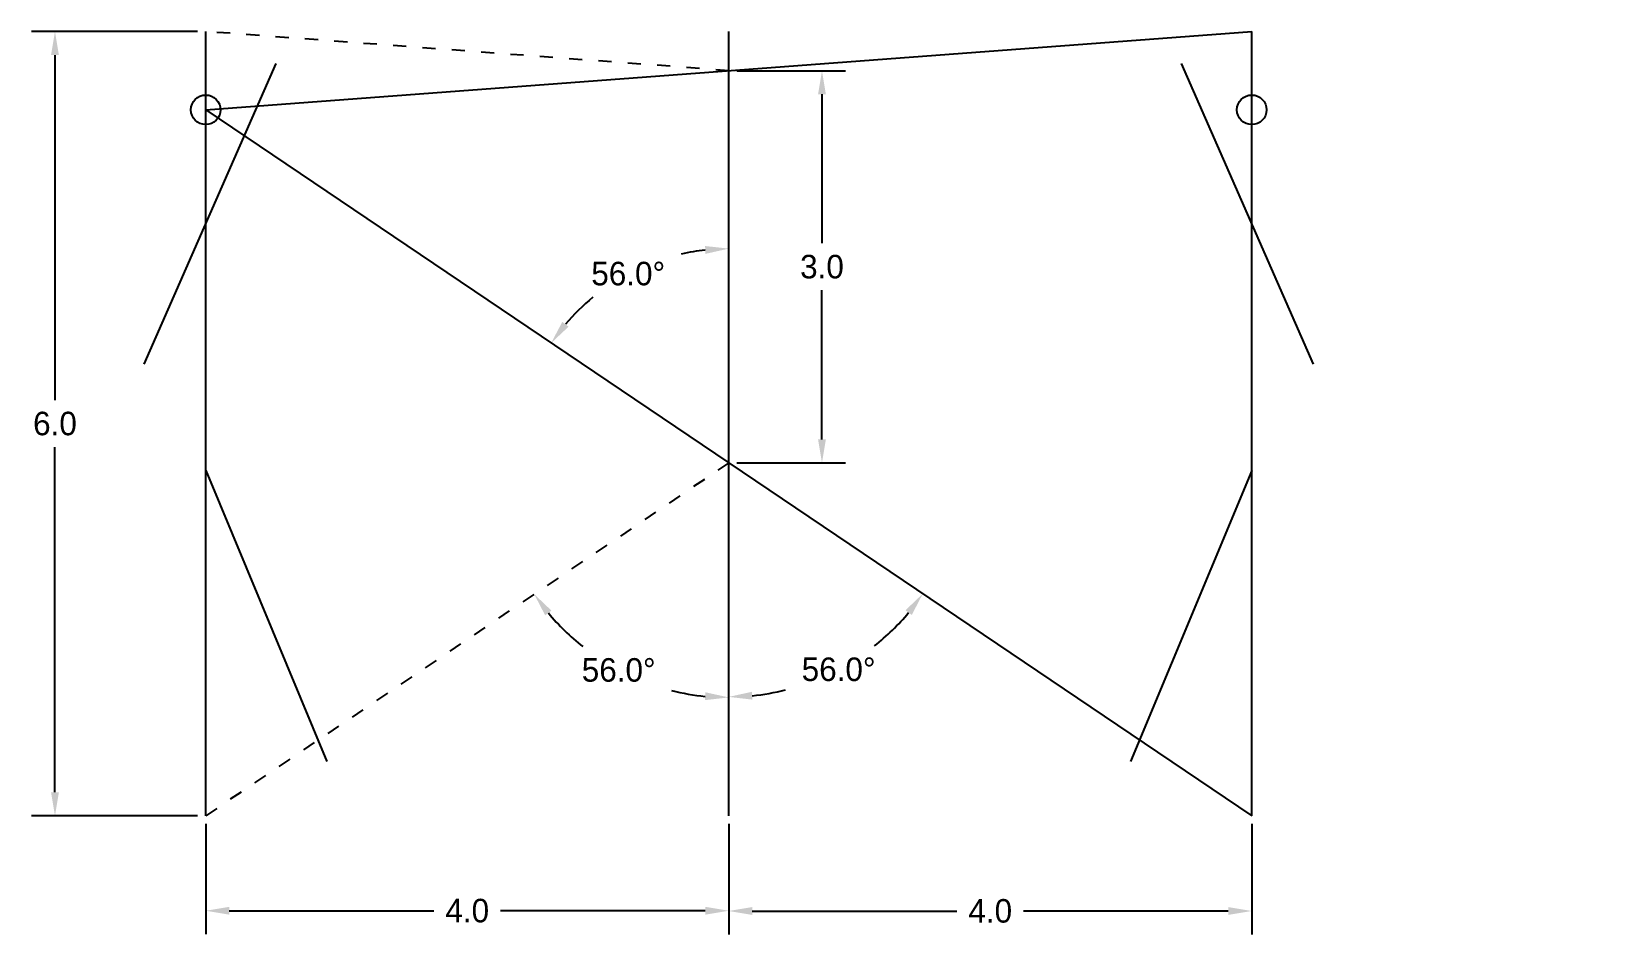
# Model space of a CAD drawing. Extents: x -1.3 to 10.7, y -0.9 to 6.
import ezdxf

# ---------------------------------------------------------------- set-up
doc = ezdxf.new("R2010")
doc.units = 0
doc.header["$LTSCALE"] = 0.5
doc.header["$MEASUREMENT"] = 0
doc.linetypes.add('DOT', pattern=[0.25, 0, -0.25])
doc.layers.get('0').update_dxf_attribs({"linetype": 'CONTINUOUS'})
doc.layers.get('DEFPOINTS').update_dxf_attribs({"linetype": 'CONTINUOUS'})
doc.dimstyles.new('STANDARD_WS', dxfattribs={"dimtxt": 0.18, "dimasz": 0.18, "dimexe": 0.18, "dimexo": 0.0625, "dimgap": 0.09, "dimtad": 0, "dimtih": 1, "dimtoh": 1, "dimdec": 1, "dimzin": 0, "dimtxsty": 'STANDARD', "dimcen": 0.09, "dimazin": 3, "dimtfac": 1, "dimtdec": 1, "dimtofl": 0, "dimtmove": 0, "dimatfit": 3, "dimtolj": 1, "dimtzin": 0})

# ---------------------------------------------------------------- blocks, each defined once
blk = doc.blocks.new('*D0')
at = {"color": 0, "linetype": 'BYBLOCK'}
for p, q in [((10.062, 5.7), (10.893, 5.7)), ((10.713, 5.52), (10.713, 4.38)), ((10.713, 2.88), (10.713, 4.02)), ((10.062, 2.7), (10.893, 2.7))]:
    blk.add_line(p, q, dxfattribs=at)
for points in [[(10.683, 5.52), (10.743, 5.52), (10.713, 5.7)], [(10.683, 2.88), (10.743, 2.88), (10.713, 2.7)]]:
    blk.add_solid(points, dxfattribs=at)
at = {"layer": 'DEFPOINTS', "color": 0, "linetype": 'BYBLOCK'}
for p in [(10, 5.7), (10, 2.7), (10.713, 2.7)]:
    blk.add_point(p, dxfattribs=at)
at = {"color": 0, "linetype": 'BYBLOCK', "insert": (10.713, 4.2), "char_height": 0.18, "attachment_point": 5}
blk.add_mtext('\\A1;3.0', dxfattribs=at)
blk = doc.blocks.new('*D1')
at = {"color": 0, "linetype": 'BYBLOCK'}
for p, q in [((-0.062, 6), (-1.333, 6)), ((-1.153, 5.82), (-1.153, 3.18)), ((-1.153, 0.18), (-1.153, 2.82)), ((-0.062, 0), (-1.333, 0))]:
    blk.add_line(p, q, dxfattribs=at)
for points in [[(-1.183, 5.82), (-1.123, 5.82), (-1.153, 6)], [(-1.183, 0.18), (-1.123, 0.18), (-1.153, 0)]]:
    blk.add_solid(points, dxfattribs=at)
at = {"layer": 'DEFPOINTS', "color": 0, "linetype": 'BYBLOCK'}
for p in [(0, 6), (-1.153, 0), (0, 0)]:
    blk.add_point(p, dxfattribs=at)
at = {"color": 0, "linetype": 'BYBLOCK', "insert": (-1.153, 3), "char_height": 0.18, "attachment_point": 5}
blk.add_mtext('\\A1;6.0', dxfattribs=at)
blk = doc.blocks.new('*D2')
at = {"color": 0, "linetype": 'BYBLOCK'}
for p, q in [((0, -0.062), (0, -0.906)), ((4, -0.062), (4, -0.906)), ((0.18, -0.726), (1.745, -0.726)), ((3.82, -0.726), (2.255, -0.726))]:
    blk.add_line(p, q, dxfattribs=at)
for points in [[(0.18, -0.696), (0.18, -0.756), (0, -0.726)], [(3.82, -0.696), (3.82, -0.756), (4, -0.726)]]:
    blk.add_solid(points, dxfattribs=at)
at = {"layer": 'DEFPOINTS', "color": 0, "linetype": 'BYBLOCK'}
for p in [(0, 0), (4, 0), (4, -0.726)]:
    blk.add_point(p, dxfattribs=at)
at = {"color": 0, "linetype": 'BYBLOCK', "insert": (2, -0.726), "char_height": 0.18, "attachment_point": 5}
blk.add_mtext('\\A1;4.0', dxfattribs=at)
blk = doc.blocks.new('*D3')
at = {"color": 0, "linetype": 'BYBLOCK'}
for p, q in [((4, -0.062), (4, -0.908)), ((8, -0.062), (8, -0.908)), ((4.18, -0.728), (5.745, -0.728)), ((7.82, -0.728), (6.255, -0.728))]:
    blk.add_line(p, q, dxfattribs=at)
for points in [[(4.18, -0.698), (4.18, -0.758), (4, -0.728)], [(7.82, -0.698), (7.82, -0.758), (8, -0.728)]]:
    blk.add_solid(points, dxfattribs=at)
at = {"layer": 'DEFPOINTS', "color": 0, "linetype": 'BYBLOCK'}
for p in [(4, 0), (8, 0), (8, -0.728)]:
    blk.add_point(p, dxfattribs=at)
at = {"color": 0, "linetype": 'BYBLOCK', "insert": (6, -0.728), "char_height": 0.18, "attachment_point": 5}
blk.add_mtext('\\A1;4.0', dxfattribs=at)
blk = doc.blocks.new('*D4')
at = {"color": 0, "linetype": 'BYBLOCK'}
for start, end in [(219.7716, 231.5137), (255.898, 264.2516)]:
    blk.add_arc((4, 2.7), 1.795, start, end, dxfattribs=at)
for points in [[(2.596, 1.534), (2.644, 1.57), (2.512, 1.696)], [(3.822, 0.945), (3.819, 0.885), (4, 0.906)]]:
    blk.add_solid(points, dxfattribs=at)
at = {"layer": 'DEFPOINTS', "color": 0, "linetype": 'BYBLOCK'}
for p in [(4, 6), (4, 2.7), (2.912, 1.273), (0, 0), (4, 0)]:
    blk.add_point(p, dxfattribs=at)
at = {"color": 0, "linetype": 'BYBLOCK', "insert": (3.158, 1.115), "char_height": 0.18, "attachment_point": 5}
blk.add_mtext('\\A1;56.0°', dxfattribs=at)
blk = doc.blocks.new('*D5')
at = {"color": 0, "linetype": 'BYBLOCK'}
for start, end in [(308.5108, 320.2131), (275.7637, 284.0666)]:
    blk.add_arc((4, 2.7), 1.79, start, end, dxfattribs=at)
for points in [[(5.352, 1.573), (5.4, 1.537), (5.484, 1.699)], [(4.181, 0.889), (4.178, 0.949), (4, 0.91)]]:
    blk.add_solid(points, dxfattribs=at)
at = {"layer": 'DEFPOINTS', "color": 0, "linetype": 'BYBLOCK'}
for p in [(4, 6), (0, 5.401), (4.573, 1.004), (4, 0), (8, 0)]:
    blk.add_point(p, dxfattribs=at)
at = {"color": 0, "linetype": 'BYBLOCK', "insert": (4.84, 1.12), "char_height": 0.18, "attachment_point": 5}
blk.add_mtext('\\A1;56.0°', dxfattribs=at)
blk = doc.blocks.new('*D6')
at = {"color": 0, "linetype": 'BYBLOCK'}
for start, end in [(96.2983, 102.8314), (129.3604, 139.6784)]:
    blk.add_arc((4, 2.7), 1.638, start, end, dxfattribs=at)
for points in [[(3.819, 4.359), (3.822, 4.299), (4, 4.339)], [(2.775, 3.742), (2.727, 3.779), (2.642, 3.617)]]:
    blk.add_solid(points, dxfattribs=at)
at = {"layer": 'DEFPOINTS', "color": 0, "linetype": 'BYBLOCK'}
for p in [(4, 6), (0, 5.401), (3.476, 4.253), (4, 0), (8, 0)]:
    blk.add_point(p, dxfattribs=at)
at = {"color": 0, "linetype": 'BYBLOCK', "insert": (3.231, 4.147), "char_height": 0.18, "attachment_point": 5}
blk.add_mtext('\\A1;56.0°', dxfattribs=at)

msp = doc.modelspace()

# ---------------------------------------------------------------- linework, layer by layer
at = {"color": 1}
for p, q in [((0, 0), (0, 6)), ((8, 0), (8, 6)), ((-0.471, 3.456), (0.538, 5.754)), ((8.471, 3.456), (7.462, 5.754)), ((0, 2.642), (0.927, 0.415)), ((8, 2.642), (7.073, 0.415))]:
    msp.add_line(p, q, dxfattribs=at)
for q in [(8, 6), (8, 0)]:
    msp.add_line((0, 5.401), q)
at = {"linetype": 'DOT'}
for p, q in [((4, 5.7), (0, 6)), ((4, 2.7), (0, 0))]:
    msp.add_line(p, q, dxfattribs=at)
at = {"color": 5}
msp.add_line((4, 0), (4, 6), dxfattribs=at)
at = {"color": 1}
for centre in [(0, 5.401), (8, 5.401)]:
    msp.add_circle(centre, 0.113, dxfattribs=at)

# ---------------------------------------------------------------- dimensions: what is measured, and where the dimension line sits
at = {"color": 3}
dim = msp.add_linear_dim(base=(-1.153, 0), p1=(0, 6), p2=(0, 0), angle=90, dimstyle='STANDARD_WS', dxfattribs=at)
dim.commit()
dim.dimension.update_dxf_attribs({"geometry": '*D1', "text_midpoint": (-1.153, 3)})
for base, line1, line2, picture, middle in [((2.912, 1.273), ((4, 0), (4, 6)), ((4, 2.7), (0, 0)), '*D4', (3.158, 1.115)), ((4.573, 1.004), ((0, 5.401), (8, 0)), ((4, 0), (4, 6)), '*D5', (4.84, 1.12)), ((3.476, 4.253), ((4, 0), (4, 6)), ((0, 5.401), (8, 0)), '*D6', (3.231, 4.147))]:
    dim = msp.add_angular_dim_2l(base=base, line1=line1, line2=line2, dimstyle='STANDARD_WS', dxfattribs=at)
    dim.commit()
    dim.dimension.update_dxf_attribs({"geometry": picture, "text_midpoint": middle})
dim = msp.add_linear_dim(base=(4.713, 2.7), p1=(4, 5.7), p2=(4, 2.7), angle=90, dimstyle='STANDARD_WS', dxfattribs=at)
dim.commit()
dim.dimension.update_dxf_attribs({"geometry": '*D0', "text_midpoint": (10.713, 4.2), "insert": (-6, 0)})
for base, p1, p2, picture, middle in [((4, -0.726), (0, 0), (4, 0), '*D2', (2, -0.726)), ((8, -0.728), (4, 0), (8, 0), '*D3', (6, -0.728))]:
    dim = msp.add_linear_dim(base=base, p1=p1, p2=p2, dimstyle='STANDARD_WS', dxfattribs=at)
    dim.commit()
    dim.dimension.update_dxf_attribs({"geometry": picture, "text_midpoint": middle})

doc.saveas('drawing.dxf')
